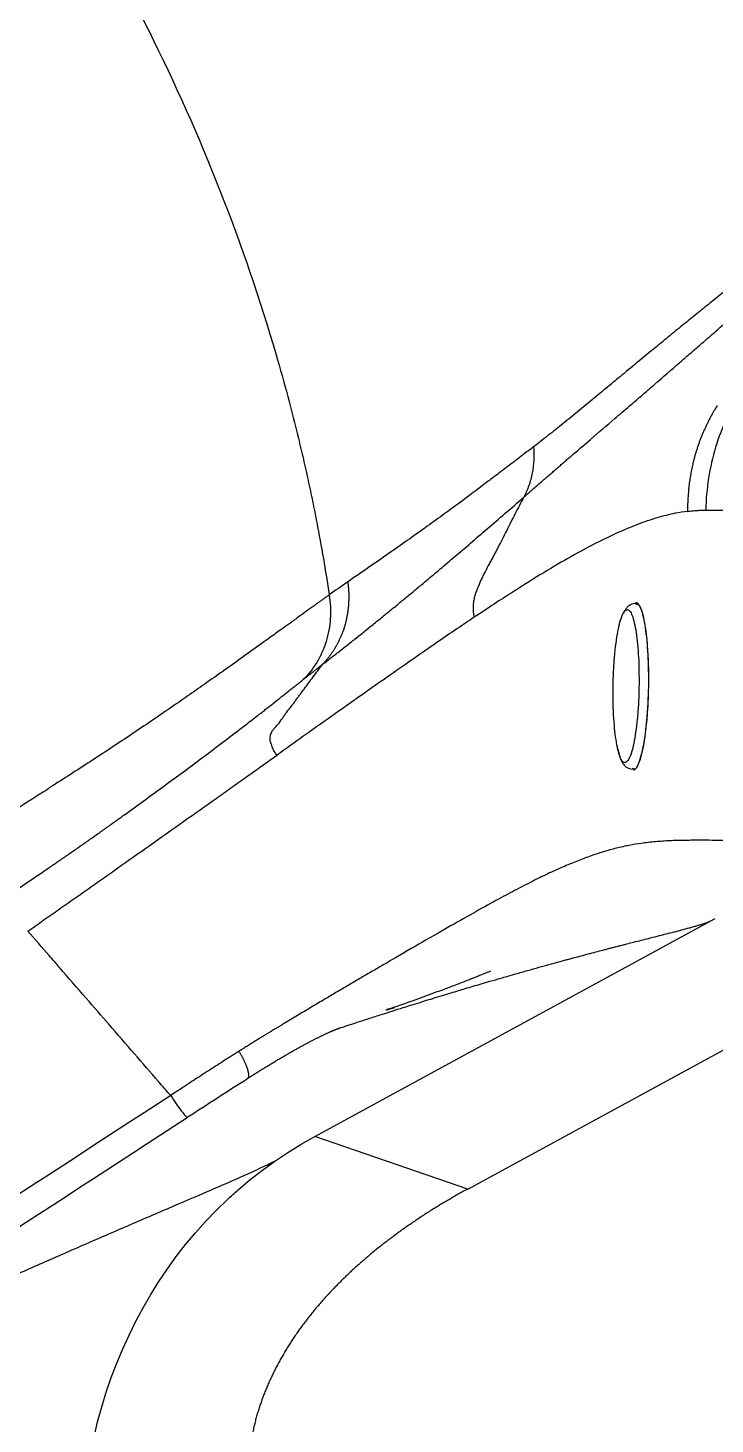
# Model space of a CAD drawing. Extents: x 398 to 508, y 623 to 782.
# Drawn here: x 493.15 to 499.31, y 699.41 to 711.93 of the extents above; entities that cross this region are included whole.
import ezdxf

# ---------------------------------------------------------------- set-up
doc = ezdxf.new("R2010")
doc.units = 0
doc.header["$MEASUREMENT"] = 0
doc.layers.add('GEOMETRY', color=2, linetype='Continuous', lineweight=25)

msp = doc.modelspace()

# ---------------------------------------------------------------- linework, layer by layer
at = {"layer": 'GEOMETRY'}
for p, q in [((498.573, 705.287), (498.568, 705.289)), ((495.722, 701.987), (499.31, 703.94)), ((497.092, 701.515), (500.538, 703.391)), ((497.092, 701.515), (495.722, 701.987))]:
    msp.add_line(p, q, dxfattribs=at)
at = {"layer": 'GEOMETRY', "flags": 128}
for points in [[(498.683, 705.573), (498.693, 705.658), (498.702, 705.751), (498.709, 705.849), (498.713, 705.95), (498.715, 706.052), (498.715, 706.154), (498.713, 706.253), (498.708, 706.348), (498.7, 706.437), (498.691, 706.518), (498.68, 706.59), (498.667, 706.652), (498.653, 706.702), (498.637, 706.739), (498.621, 706.763), (498.604, 706.773), (498.6, 706.773)], [(498.576, 705.274), (498.59, 705.278), (498.607, 705.296), (498.624, 705.327), (498.641, 705.371), (498.656, 705.428), (498.67, 705.495), (498.683, 705.573)]]:
    msp.add_lwpolyline(points, dxfattribs=at)
at = {"layer": 'GEOMETRY'}
for points, knots in [([(480.309, 722.399), (480.403, 722.384), (480.742, 722.326), (481.141, 722.248), (481.508, 722.165), (481.66, 722.129), (481.782, 722.099), (481.904, 722.069), (482.238, 721.982), (482.782, 721.825), (483.501, 721.581), (484.447, 721.214), (485.605, 720.675), (486.722, 720.036), (487.586, 719.471), (488.219, 719.022), (488.837, 718.548), (489.638, 717.885), (490.593, 716.994), (491.477, 716.028), (492.137, 715.213), (492.609, 714.584), (493.057, 713.937), (493.621, 713.052), (494.256, 711.906), (494.894, 710.475), (495.272, 709.369), (495.481, 708.623), (495.552, 708.341), (495.597, 708.153), (495.619, 708.059), (495.641, 707.965), (495.668, 707.84), (495.702, 707.682), (495.77, 707.34), (495.818, 707.06), (495.851, 706.843)], [0.0193634, 0.0193634, 0.0193634, 0.0193634, 0.03125, 0.0625, 0.0703125, 0.078125, 0.0820312, 0.0859375, 0.09375, 0.125, 0.15625, 0.1875, 0.25, 0.3125, 0.34375, 0.375, 0.40625, 0.4375, 0.5, 0.5625, 0.59375, 0.625, 0.65625, 0.6875, 0.75, 0.8125, 0.875, 0.890625, 0.90625, 0.9101562, 0.9140625, 0.9179688, 0.921875, 0.9296875, 0.9375, 0.9643423, 0.9643423, 0.9643423, 0.9643423]), ([(500.72, 710.581), (500.679, 710.549), (500.605, 710.494), (500.507, 710.419), (500.432, 710.364), (500.372, 710.318), (500.317, 710.277), (500.259, 710.232), (500.2, 710.188), (500.14, 710.142), (500.079, 710.096), (499.958, 710.003), (499.775, 709.862), (499.527, 709.668), (499.322, 709.506), (499.162, 709.377), (499.044, 709.282), (498.918, 709.179), (498.785, 709.069), (498.642, 708.952), (498.5, 708.834), (498.361, 708.719), (498.227, 708.608), (498.113, 708.514), (498.02, 708.438), (497.949, 708.38), (497.88, 708.325), (497.812, 708.271), (497.747, 708.22), (497.704, 708.187), (497.683, 708.171)], [0, 0, 0, 0, 0.0449293, 0.0807359, 0.1073966, 0.1248974, 0.1453916, 0.1660201, 0.1867827, 0.2076791, 0.2287093, 0.2498729, 0.3333028, 0.4166065, 0.4997652, 0.5355636, 0.5737023, 0.6141817, 0.6570021, 0.7021632, 0.7496647, 0.7913582, 0.8330624, 0.874777, 0.897336, 0.9192191, 0.9404267, 0.9609591, 0.9808168, 1, 1, 1, 1]), ([(497.595, 707.719), (497.607, 707.73), (497.632, 707.751), (497.668, 707.783), (497.704, 707.814), (497.74, 707.845), (497.775, 707.876), (497.811, 707.907), (497.845, 707.937), (497.88, 707.967), (497.914, 707.997), (497.949, 708.026), (497.982, 708.056), (498.064, 708.126), (498.209, 708.25), (498.383, 708.4), (498.534, 708.53), (498.637, 708.618), (498.714, 708.684), (498.764, 708.728), (498.813, 708.77), (498.869, 708.819), (498.943, 708.883), (499.019, 708.949), (499.098, 709.018), (499.186, 709.094), (499.281, 709.177), (499.382, 709.265), (499.534, 709.397), (499.719, 709.56), (499.935, 709.749), (500.127, 709.918), (500.271, 710.046), (500.391, 710.153), (500.486, 710.237), (500.586, 710.326), (500.647, 710.381), (500.674, 710.405)], [0, 0, 0, 0, 0.010633, 0.021245, 0.031836, 0.042405, 0.05295, 0.063471, 0.073967, 0.084438, 0.094881, 0.105298, 0.115686, 0.126046, 0.180938, 0.25132, 0.29323, 0.326676, 0.35165, 0.368146, 0.376159, 0.399415, 0.423495, 0.448404, 0.474144, 0.500718, 0.533911, 0.567138, 0.600401, 0.682346, 0.750122, 0.814465, 0.874967, 0.896454, 0.937445, 0.972122, 1, 1, 1, 1]), ([(499.558, 708.663), (499.451, 708.516), (499.369, 708.347), (499.259, 707.986), (499.231, 707.794), (499.226, 707.602)], [0.7201136, 0.7201136, 0.7201136, 0.7201136, 0.8600568, 0.8600568, 1, 1, 1, 1]), ([(499.328, 708.541), (499.323, 708.532), (499.312, 708.513), (499.296, 708.486), (499.28, 708.458), (499.265, 708.431), (499.251, 708.402), (499.237, 708.374), (499.223, 708.345), (499.21, 708.317), (499.197, 708.287), (499.185, 708.258), (499.174, 708.228), (499.163, 708.199), (499.153, 708.169), (499.143, 708.138), (499.134, 708.108), (499.125, 708.077), (499.117, 708.047), (499.108, 708.009), (499.098, 707.964), (499.089, 707.911), (499.08, 707.858), (499.074, 707.805), (499.069, 707.752), (499.065, 707.699), (499.063, 707.646), (499.063, 707.61), (499.063, 707.592)], [0, 0, 0, 0, 0.031824, 0.063644, 0.095457, 0.127265, 0.159067, 0.190865, 0.222663, 0.254463, 0.286273, 0.318095, 0.349923, 0.381748, 0.413568, 0.445385, 0.477198, 0.50901, 0.540822, 0.572633, 0.626046, 0.679462, 0.732881, 0.786303, 0.839729, 0.893155, 0.946579, 1, 1, 1, 1]), ([(497.683, 708.171), (497.652, 708.148), (497.594, 708.103), (497.511, 708.039), (497.438, 707.984), (497.375, 707.936), (497.322, 707.896), (497.219, 707.818), (497.068, 707.704), (496.879, 707.565), (496.708, 707.442), (496.547, 707.328), (496.378, 707.209), (496.201, 707.086), (496.079, 707.003), (496.017, 706.96)], [0, 0, 0, 0, 0.0574632, 0.1085948, 0.1533912, 0.1918496, 0.2239676, 0.2497432, 0.3807047, 0.4995725, 0.5912978, 0.6871959, 0.7872752, 0.8915422, 1, 1, 1, 1]), ([(497.683, 708.171), (497.686, 708.132), (497.687, 708.092), (497.683, 708.013), (497.678, 707.974), (497.663, 707.897), (497.653, 707.859), (497.627, 707.787), (497.612, 707.752), (497.595, 707.719)], [0, 0, 0, 0, 0.25, 0.25, 0.5, 0.5, 0.75, 0.75, 1, 1, 1, 1]), ([(495.792, 706.221), (495.807, 706.232), (495.836, 706.255), (495.879, 706.289), (495.923, 706.322), (495.966, 706.356), (496.009, 706.39), (496.052, 706.424), (496.095, 706.458), (496.138, 706.492), (496.18, 706.526), (496.223, 706.561), (496.265, 706.595), (496.307, 706.629), (496.349, 706.663), (496.391, 706.697), (496.433, 706.731), (496.475, 706.765), (496.516, 706.8), (496.558, 706.834), (496.599, 706.868), (496.64, 706.902), (496.682, 706.937), (496.75, 706.995), (496.85, 707.078), (496.982, 707.191), (497.122, 707.311), (497.272, 707.439), (497.43, 707.576), (497.539, 707.67), (497.595, 707.719)], [0, 0, 0, 0, 0.023314, 0.046537, 0.069675, 0.092733, 0.115715, 0.138627, 0.161476, 0.184268, 0.207009, 0.229705, 0.252361, 0.274985, 0.29758, 0.320153, 0.342707, 0.365249, 0.387782, 0.410313, 0.432841, 0.455369, 0.477897, 0.500427, 0.568948, 0.643059, 0.722973, 0.808923, 0.901169, 1, 1, 1, 1]), ([(497.595, 707.719), (497.569, 707.67), (497.543, 707.621), (497.492, 707.521), (497.467, 707.471), (497.429, 707.396), (497.417, 707.371), (497.391, 707.321), (497.379, 707.297), (497.359, 707.259), (497.353, 707.247), (497.34, 707.222), (497.326, 707.198), (497.313, 707.173), (497.3, 707.149), (497.293, 707.136), (497.273, 707.099), (497.26, 707.075), (497.241, 707.037), (497.235, 707.025), (497.223, 707), (497.216, 706.987), (497.199, 706.949), (497.188, 706.923), (497.175, 706.89), (497.172, 706.884), (497.168, 706.87), (497.165, 706.864), (497.159, 706.844), (497.155, 706.83), (497.148, 706.803), (497.145, 706.789), (497.142, 706.767), (497.142, 706.76), (497.14, 706.746), (497.14, 706.739), (497.14, 706.724), (497.14, 706.717), (497.14, 706.702), (497.141, 706.695), (497.143, 706.68), (497.144, 706.672), (497.147, 706.657), (497.149, 706.649), (497.151, 706.642)], [0.125589, 0.125589, 0.125589, 0.125589, 0.25, 0.25, 0.375, 0.375, 0.4375, 0.4375, 0.5, 0.5, 0.53125, 0.53125, 0.5625, 0.59375, 0.59375, 0.625, 0.625, 0.6875, 0.6875, 0.71875, 0.71875, 0.75, 0.75, 0.8125, 0.8125, 0.828125, 0.828125, 0.84375, 0.84375, 0.875, 0.875, 0.90625, 0.90625, 0.921875, 0.921875, 0.9375, 0.9375, 0.953125, 0.953125, 0.96875, 0.96875, 0.984375, 0.984375, 1, 1, 1, 1]), ([(499.063, 707.592), (499.026, 707.588), (498.937, 707.573), (498.79, 707.536), (498.617, 707.477), (498.435, 707.401), (498.238, 707.306), (498.023, 707.19), (497.779, 707.047), (497.5, 706.872), (497.278, 706.727), (497.151, 706.642)], [0.1091178, 0.1091178, 0.1091178, 0.1091178, 0.18, 0.2825, 0.385, 0.4875, 0.59, 0.6925, 0.795, 0.8975, 1, 1, 1, 1]), ([(499.063, 707.592), (499.07, 707.593), (499.084, 707.595), (499.106, 707.597), (499.127, 707.599), (499.147, 707.6), (499.167, 707.601), (499.187, 707.602), (499.207, 707.602), (499.22, 707.602), (499.226, 707.602)], [0, 0, 0, 0, 0.1312937, 0.2607811, 0.3884685, 0.5143593, 0.6384563, 0.7607612, 0.8812756, 1, 1, 1, 1]), ([(499.226, 707.602), (499.24, 707.602), (499.267, 707.602), (499.307, 707.602), (499.344, 707.601), (499.378, 707.601), (499.41, 707.601), (499.44, 707.601), (499.467, 707.601), (499.492, 707.601), (499.536, 707.601), (499.6, 707.601), (499.682, 707.6), (499.76, 707.6), (499.811, 707.6), (499.836, 707.6)], [0, 0, 0, 0, 0.0674784, 0.1311711, 0.1910703, 0.2471645, 0.2994393, 0.3478783, 0.3924636, 0.4331768, 0.469999, 0.6112491, 0.7467226, 0.8763435, 1, 1, 1, 1]), ([(496.017, 706.96), (496.018, 706.954), (496.019, 706.942), (496.021, 706.924), (496.023, 706.906), (496.024, 706.889), (496.025, 706.871), (496.026, 706.853), (496.026, 706.836), (496.026, 706.818), (496.026, 706.801), (496.025, 706.783), (496.024, 706.766), (496.023, 706.749), (496.022, 706.732), (496.02, 706.716), (496.018, 706.699), (496.015, 706.682), (496.013, 706.666), (496.01, 706.65), (496.007, 706.634), (496.003, 706.618), (496, 706.603), (495.996, 706.587), (495.992, 706.572), (495.987, 706.557), (495.983, 706.542), (495.978, 706.528), (495.973, 706.513), (495.967, 706.499), (495.962, 706.485), (495.956, 706.471), (495.95, 706.458), (495.944, 706.445), (495.938, 706.432), (495.932, 706.419), (495.925, 706.406), (495.919, 706.394), (495.912, 706.382), (495.905, 706.37), (495.898, 706.358), (495.891, 706.347), (495.884, 706.336), (495.876, 706.325), (495.869, 706.314), (495.861, 706.304), (495.854, 706.294), (495.846, 706.284), (495.838, 706.274), (495.83, 706.265), (495.822, 706.255), (495.814, 706.246), (495.806, 706.237), (495.798, 706.229), (495.793, 706.223), (495.79, 706.22)], [0, 0, 0, 0, 0.021454, 0.042871, 0.064248, 0.085579, 0.106861, 0.128088, 0.149256, 0.170361, 0.191398, 0.212363, 0.233251, 0.254059, 0.274783, 0.295419, 0.315961, 0.336408, 0.356755, 0.376999, 0.397135, 0.417161, 0.437073, 0.456869, 0.476544, 0.496096, 0.515523, 0.53482, 0.553987, 0.573019, 0.591915, 0.610672, 0.629289, 0.647762, 0.66609, 0.684271, 0.702303, 0.720185, 0.737915, 0.755492, 0.772913, 0.790178, 0.807286, 0.824235, 0.841025, 0.857655, 0.874123, 0.89043, 0.906574, 0.922555, 0.938372, 0.954026, 0.969515, 0.98484, 1, 1, 1, 1]), ([(495.851, 706.843), (495.844, 706.837), (495.829, 706.827), (495.807, 706.811), (495.784, 706.795), (495.761, 706.779), (495.738, 706.762), (495.699, 706.735), (495.644, 706.695), (495.589, 706.654), (495.55, 706.625), (495.526, 706.608), (495.496, 706.586), (495.46, 706.56), (495.417, 706.53), (495.368, 706.494), (495.312, 706.454), (495.218, 706.386), (495.088, 706.293), (494.922, 706.175), (494.76, 706.061), (494.603, 705.95), (494.444, 705.84), (494.279, 705.727), (494.106, 705.61), (493.931, 705.493), (493.754, 705.377), (493.577, 705.262), (493.448, 705.18), (493.373, 705.132), (493.352, 705.119), (493.339, 705.11), (493.331, 705.105), (493.327, 705.101), (493.324, 705.099), (493.321, 705.096), (493.318, 705.094), (493.315, 705.092), (493.312, 705.09), (493.309, 705.088), (493.306, 705.086), (493.304, 705.084), (493.299, 705.082), (493.293, 705.078), (493.286, 705.075), (493.281, 705.072), (493.278, 705.07), (493.276, 705.069), (493.273, 705.067), (493.27, 705.065), (493.265, 705.062), (493.246, 705.049), (493.213, 705.028), (493.165, 704.997), (493.086, 704.947), (492.973, 704.875), (492.866, 704.806), (492.794, 704.759), (492.758, 704.736), (492.718, 704.71), (492.674, 704.682), (492.626, 704.65), (492.573, 704.616), (492.516, 704.579), (492.455, 704.539), (492.389, 704.496), (492.319, 704.451), (492.271, 704.419), (492.246, 704.403)], [0, 0, 0, 0, 0.010306, 0.020612, 0.030917, 0.041222, 0.051526, 0.061829, 0.092506, 0.123181, 0.130717, 0.140497, 0.152523, 0.166793, 0.183303, 0.202055, 0.223048, 0.246277, 0.304535, 0.358718, 0.408817, 0.454824, 0.49674, 0.542295, 0.586681, 0.62988, 0.671878, 0.71267, 0.752251, 0.758294, 0.762816, 0.765821, 0.76731, 0.768035, 0.768747, 0.769445, 0.770131, 0.770804, 0.771465, 0.772115, 0.772754, 0.773382, 0.773999, 0.775837, 0.777288, 0.778354, 0.779032, 0.779324, 0.779808, 0.780596, 0.781689, 0.783086, 0.793039, 0.803478, 0.8144, 0.844512, 0.876701, 0.88336, 0.890937, 0.899429, 0.908833, 0.919147, 0.930369, 0.942496, 0.955525, 0.969454, 0.98428, 1, 1, 1, 1]), ([(495.851, 706.843), (495.862, 706.773), (495.865, 706.702), (495.856, 706.561), (495.843, 706.491), (495.802, 706.357), (495.773, 706.294), (495.704, 706.179), (495.662, 706.128), (495.617, 706.083)], [0, 0, 0, 0, 0.25, 0.25, 0.5, 0.5, 0.75, 0.75, 1, 1, 1, 1]), ([(498.6, 706.767), (498.584, 706.764), (498.554, 706.76), (498.524, 706.735), (498.506, 706.711), (498.494, 706.694), (498.489, 706.681), (498.488, 706.679)], [0, 0, 0, 0, 0.2898231, 0.5083125, 0.7210654, 0.9598538, 1, 1, 1, 1]), ([(498.599, 706.759), (498.609, 706.76), (498.635, 706.761), (498.672, 706.635), (498.703, 706.415), (498.715, 706.131), (498.708, 705.832), (498.681, 705.56), (498.641, 705.366), (498.601, 705.27), (498.579, 705.283), (498.573, 705.287)], [0, 0, 0, 0, 0.073996, 0.199752, 0.325507, 0.451263, 0.577018, 0.702773, 0.828529, 0.954284, 1, 1, 1, 1]), ([(497.151, 706.642), (497.052, 706.576), (496.944, 706.503), (496.706, 706.339), (496.575, 706.248), (496.353, 706.093), (496.275, 706.038), (496.112, 705.924), (496.028, 705.864), (495.853, 705.74), (495.762, 705.676), (495.598, 705.56), (495.526, 705.508), (495.429, 705.439), (495.404, 705.422), (495.38, 705.404)], [0, 0, 0, 0, 0.25, 0.25, 0.5, 0.5, 0.625, 0.625, 0.75, 0.75, 0.875, 0.875, 0.96875, 0.96875, 1, 1, 1, 1]), ([(498.425, 706.437), (498.421, 706.399), (498.411, 706.324), (498.401, 706.197), (498.396, 706.064), (498.395, 705.928), (498.398, 705.795), (498.406, 705.673), (498.418, 705.565), (498.433, 705.474), (498.452, 705.402), (498.473, 705.354), (498.494, 705.335), (498.517, 705.342), (498.54, 705.373), (498.562, 705.429), (498.581, 705.509), (498.598, 705.61), (498.612, 705.725), (498.623, 705.851), (498.628, 705.985), (498.628, 706.121), (498.626, 706.253), (498.618, 706.376), (498.606, 706.484), (498.59, 706.575), (498.572, 706.648), (498.552, 706.695), (498.529, 706.714), (498.506, 706.707), (498.483, 706.677), (498.462, 706.62), (498.442, 706.541), (498.431, 706.472), (498.425, 706.437)], [0, 0, 0, 0, 0.031876, 0.062463, 0.093119, 0.125146, 0.156858, 0.187421, 0.218073, 0.250056, 0.282024, 0.312672, 0.343245, 0.374979, 0.406906, 0.4375, 0.468061, 0.499935, 0.531755, 0.562351, 0.593012, 0.625034, 0.65678, 0.687361, 0.718015, 0.749983, 0.781893, 0.812517, 0.843102, 0.874889, 0.906885, 0.937543, 0.968153, 1, 1, 1, 1]), ([(495.38, 705.404), (495.369, 705.421), (495.36, 705.437), (495.345, 705.465), (495.339, 705.479), (495.331, 705.503), (495.327, 705.514), (495.323, 705.535), (495.322, 705.545), (495.322, 705.562), (495.322, 705.57), (495.325, 705.585), (495.326, 705.591), (495.333, 705.61), (495.338, 705.62), (495.352, 705.639), (495.359, 705.647), (495.371, 705.659), (495.375, 705.663), (495.383, 705.672), (495.387, 705.676), (495.405, 705.697), (495.418, 705.717), (495.437, 705.745), (495.443, 705.755), (495.457, 705.774), (495.463, 705.783), (495.484, 705.81), (495.499, 705.828), (495.52, 705.855), (495.526, 705.864), (495.54, 705.882), (495.554, 705.901), (495.567, 705.92), (495.581, 705.938), (495.587, 705.947), (495.608, 705.975), (495.622, 705.993), (495.649, 706.03), (495.663, 706.048), (495.704, 706.103), (495.731, 706.14), (495.77, 706.191), (495.781, 706.206), (495.792, 706.221)], [0.1990464, 0.1990464, 0.1990464, 0.1990464, 0.2146714, 0.2146714, 0.2302964, 0.2302964, 0.2459214, 0.2459214, 0.2615464, 0.2615464, 0.2771714, 0.2771714, 0.2927964, 0.2927964, 0.3240464, 0.3240464, 0.3552964, 0.3552964, 0.3709214, 0.3709214, 0.3865464, 0.3865464, 0.4490464, 0.4490464, 0.4802964, 0.4802964, 0.5115464, 0.5115464, 0.5740464, 0.5740464, 0.6052964, 0.6052964, 0.6365464, 0.6677964, 0.6677964, 0.6990464, 0.6990464, 0.7615464, 0.7615464, 0.8240464, 0.8240464, 0.9490464, 0.9490464, 1, 1, 1, 1]), ([(495.617, 706.083), (495.62, 706.085), (495.627, 706.091), (495.637, 706.099), (495.646, 706.106), (495.654, 706.112), (495.66, 706.117), (495.665, 706.121), (495.672, 706.126), (495.68, 706.133), (495.69, 706.14), (495.71, 706.156), (495.736, 706.177), (495.766, 706.201), (495.783, 706.215), (495.79, 706.22)], [0, 0, 0, 0, 0.060256, 0.120296, 0.180116, 0.239709, 0.262245, 0.29259, 0.330744, 0.376697, 0.430439, 0.491954, 0.711114, 0.880328, 1, 1, 1, 1]), ([(492.597, 703.891), (492.609, 703.899), (492.634, 703.916), (492.671, 703.941), (492.707, 703.966), (492.742, 703.99), (492.777, 704.014), (492.812, 704.037), (492.846, 704.06), (492.879, 704.083), (492.912, 704.105), (492.944, 704.127), (492.975, 704.148), (493.006, 704.169), (493.036, 704.19), (493.073, 704.215), (493.12, 704.248), (493.176, 704.286), (493.235, 704.326), (493.286, 704.36), (493.33, 704.391), (493.37, 704.418), (493.402, 704.44), (493.426, 704.457), (493.44, 704.466), (493.456, 704.477), (493.474, 704.49), (493.497, 704.505), (493.526, 704.525), (493.56, 704.549), (493.6, 704.577), (493.633, 704.6), (493.662, 704.62), (493.69, 704.64), (493.729, 704.667), (493.785, 704.707), (493.856, 704.757), (493.936, 704.815), (494.049, 704.895), (494.191, 704.998), (494.42, 705.165), (494.718, 705.386), (494.952, 705.563), (495.116, 705.689), (495.181, 705.739), (495.242, 705.786), (495.272, 705.809), (495.293, 705.826), (495.308, 705.838), (495.323, 705.849), (495.337, 705.861), (495.371, 705.888), (495.421, 705.928), (495.469, 705.966), (495.5, 705.99), (495.512, 706), (495.52, 706.006), (495.525, 706.01), (495.529, 706.013), (495.533, 706.016), (495.537, 706.019), (495.542, 706.023), (495.552, 706.031), (495.566, 706.042), (495.584, 706.056), (495.6, 706.07), (495.611, 706.078), (495.617, 706.083)], [0, 0, 0, 0, 0.009503, 0.018857, 0.028062, 0.03712, 0.046032, 0.054799, 0.063421, 0.0719, 0.080237, 0.088432, 0.096486, 0.104401, 0.112176, 0.119813, 0.132693, 0.148714, 0.163516, 0.17798, 0.188256, 0.198539, 0.208829, 0.21341, 0.218018, 0.220158, 0.22595, 0.232621, 0.238035, 0.248946, 0.259869, 0.270806, 0.27557, 0.283277, 0.293927, 0.307493, 0.33051, 0.353477, 0.376417, 0.428797, 0.481517, 0.593058, 0.735253, 0.753407, 0.800501, 0.819416, 0.83367, 0.840473, 0.847234, 0.853954, 0.860632, 0.867269, 0.900588, 0.93281, 0.940884, 0.948854, 0.951521, 0.954179, 0.956829, 0.958076, 0.959929, 0.962389, 0.965456, 0.974043, 0.982664, 0.991317, 1, 1, 1, 1]), ([(493.15, 703.828), (493.173, 703.844), (493.219, 703.876), (493.288, 703.925), (493.358, 703.974), (493.428, 704.023), (493.499, 704.073), (493.57, 704.123), (493.642, 704.173), (493.782, 704.272), (493.994, 704.421), (494.272, 704.618), (494.555, 704.818), (494.786, 704.982), (494.973, 705.115), (495.08, 705.191), (495.16, 705.248), (495.212, 705.285), (495.266, 705.323), (495.322, 705.363), (495.36, 705.39), (495.38, 705.404)], [0, 0, 0, 0, 0.03054, 0.061315, 0.092319, 0.123544, 0.15498, 0.18662, 0.218456, 0.250478, 0.37266, 0.500886, 0.621686, 0.750879, 0.811135, 0.875242, 0.897748, 0.921495, 0.946465, 0.972638, 1, 1, 1, 1]), ([(498.438, 705.461), (498.443, 705.438), (498.451, 705.402), (498.465, 705.364), (498.481, 705.331), (498.515, 705.291), (498.55, 705.284), (498.569, 705.28)], [0, 0, 0, 0, 0.245203, 0.391625, 0.548225, 0.749524, 1, 1, 1, 1]), ([(499.226, 704.642), (499.204, 704.642), (499.159, 704.642), (499.094, 704.642), (499.029, 704.641), (498.965, 704.64), (498.902, 704.638), (498.839, 704.634), (498.775, 704.629), (498.712, 704.623), (498.634, 704.613), (498.54, 704.598), (498.427, 704.573), (498.31, 704.54), (498.191, 704.501), (498.07, 704.455), (497.946, 704.404), (497.814, 704.344), (497.672, 704.274), (497.518, 704.195), (497.345, 704.102), (497.147, 703.992), (496.918, 703.862), (496.662, 703.715), (496.455, 703.595), (496.322, 703.517), (496.274, 703.489), (496.225, 703.461), (496.175, 703.432), (496.125, 703.402), (496.074, 703.372), (496.022, 703.341), (495.969, 703.31), (495.916, 703.279), (495.862, 703.247), (495.807, 703.214), (495.751, 703.181), (495.695, 703.148), (495.638, 703.114), (495.58, 703.079), (495.521, 703.044), (495.482, 703.02), (495.462, 703.008)], [0, 0, 0, 0, 0.034409, 0.068845, 0.103265, 0.137622, 0.171868, 0.205957, 0.239843, 0.27348, 0.306822, 0.36229, 0.416577, 0.469473, 0.520785, 0.564926, 0.607572, 0.648635, 0.68805, 0.725789, 0.761884, 0.8006, 0.837529, 0.873013, 0.907528, 0.912897, 0.918259, 0.923619, 0.928978, 0.934339, 0.939705, 0.945079, 0.950465, 0.955864, 0.961281, 0.96672, 0.972183, 0.977675, 0.983199, 0.988759, 0.994358, 1, 1, 1, 1]), ([(499.836, 704.64), (499.811, 704.64), (499.759, 704.64), (499.681, 704.64), (499.599, 704.64), (499.516, 704.641), (499.43, 704.641), (499.334, 704.641), (499.263, 704.642), (499.226, 704.642)], [0, 0, 0, 0, 0.1253246, 0.2554626, 0.3903542, 0.530001, 0.662019, 0.8187576, 1, 1, 1, 1]), ([(495.942, 702.958), (495.96, 702.963), (496, 702.977), (496.066, 702.998), (496.147, 703.025), (496.242, 703.056), (496.341, 703.087), (496.441, 703.119), (496.535, 703.149), (496.623, 703.176), (496.704, 703.201), (496.784, 703.226), (496.863, 703.25), (496.94, 703.274), (497.008, 703.294), (497.074, 703.314), (497.141, 703.334), (497.215, 703.356), (497.299, 703.38), (497.393, 703.407), (497.497, 703.437), (497.602, 703.467), (497.704, 703.496), (497.799, 703.522), (497.873, 703.543), (497.93, 703.558), (497.971, 703.569), (498.009, 703.58), (498.057, 703.592), (498.117, 703.609), (498.188, 703.627), (498.256, 703.645), (498.311, 703.66), (498.355, 703.671), (498.388, 703.68), (498.417, 703.687), (498.443, 703.694), (498.465, 703.7), (498.49, 703.706), (498.529, 703.716), (498.583, 703.73), (498.648, 703.746), (498.718, 703.764), (498.792, 703.783), (498.869, 703.803), (498.943, 703.821), (499.004, 703.837), (499.054, 703.851), (499.093, 703.861), (499.128, 703.871), (499.161, 703.881), (499.195, 703.891), (499.223, 703.9), (499.244, 703.908), (499.256, 703.912), (499.262, 703.915), (499.264, 703.916)], [0, 0, 0, 0, 0.011855, 0.027061, 0.045622, 0.067544, 0.092829, 0.115056, 0.138419, 0.159196, 0.178628, 0.196714, 0.217828, 0.23675, 0.253478, 0.268613, 0.285864, 0.3046, 0.324824, 0.350296, 0.377792, 0.406886, 0.43461, 0.460552, 0.484711, 0.496748, 0.508287, 0.51933, 0.529996, 0.548991, 0.571864, 0.592466, 0.610797, 0.622187, 0.632483, 0.641683, 0.649789, 0.6568, 0.663253, 0.673783, 0.694438, 0.716842, 0.739355, 0.768028, 0.796854, 0.826993, 0.856261, 0.875286, 0.893921, 0.912161, 0.928822, 0.948021, 0.971504, 0.983838, 0.99411, 1, 1, 1, 1]), ([(494.43, 702.354), (494.393, 702.395), (494.285, 702.52), (494.101, 702.732), (493.885, 702.981), (493.662, 703.238), (493.482, 703.445), (493.308, 703.646), (493.213, 703.755), (493.15, 703.828)], [0, 0, 0, 0, 0.084573, 0.253587, 0.431033, 0.591259, 0.777494, 0.851251, 1, 1, 1, 1]), ([(497.294, 703.469), (497.295, 703.469), (497.299, 703.471), (497.281, 703.462), (497.252, 703.451), (497.23, 703.442), (497.208, 703.433), (497.192, 703.426), (497.175, 703.419), (497.157, 703.412), (497.139, 703.405), (497.114, 703.395), (497.06, 703.374), (496.974, 703.34), (496.877, 703.304), (496.783, 703.27), (496.688, 703.235), (496.6, 703.203), (496.519, 703.174), (496.451, 703.151), (496.401, 703.134), (496.373, 703.124), (496.36, 703.12), (496.36, 703.12), (496.361, 703.12), (496.362, 703.121), (496.364, 703.121), (496.366, 703.122), (496.369, 703.123), (496.375, 703.125), (496.385, 703.128), (496.408, 703.135), (496.426, 703.14), (496.439, 703.144)], [0, 0, 0, 0, 0.009829, 0.059734, 0.087888, 0.117544, 0.129825, 0.139982, 0.148546, 0.15639, 0.164622, 0.174218, 0.198373, 0.2834, 0.377209, 0.477149, 0.580253, 0.686488, 0.774001, 0.850718, 0.916181, 0.940365, 0.95568, 0.958432, 0.960617, 0.961583, 0.962522, 0.963489, 0.964531, 0.966986, 0.97193, 0.978652, 1, 1, 1, 1]), ([(495.462, 703.008), (495.452, 703.003), (495.433, 702.991), (495.404, 702.973), (495.374, 702.956), (495.345, 702.938), (495.315, 702.92), (495.285, 702.901), (495.255, 702.883), (495.225, 702.865), (495.195, 702.846), (495.165, 702.827), (495.134, 702.808), (495.103, 702.789), (495.073, 702.769), (495.052, 702.756), (495.042, 702.75)], [0, 0, 0, 0, 0.069383, 0.139065, 0.209052, 0.279348, 0.349956, 0.42088, 0.492123, 0.563689, 0.635579, 0.707798, 0.780348, 0.85323, 0.926447, 1, 1, 1, 1]), ([(495.121, 702.508), (495.126, 702.512), (495.137, 702.519), (495.154, 702.529), (495.17, 702.54), (495.187, 702.55), (495.203, 702.56), (495.219, 702.57), (495.235, 702.58), (495.251, 702.59), (495.267, 702.6), (495.283, 702.61), (495.299, 702.619), (495.315, 702.629), (495.33, 702.638), (495.346, 702.647), (495.361, 702.657), (495.376, 702.666), (495.391, 702.675), (495.406, 702.684), (495.421, 702.692), (495.436, 702.701), (495.451, 702.71), (495.465, 702.718), (495.48, 702.726), (495.494, 702.735), (495.508, 702.743), (495.522, 702.751), (495.536, 702.759), (495.55, 702.766), (495.563, 702.774), (495.577, 702.781), (495.59, 702.789), (495.603, 702.796), (495.616, 702.803), (495.629, 702.81), (495.642, 702.817), (495.654, 702.824), (495.667, 702.83), (495.679, 702.837), (495.691, 702.843), (495.703, 702.849), (495.715, 702.855), (495.726, 702.861), (495.737, 702.867), (495.749, 702.872), (495.76, 702.878), (495.77, 702.883), (495.781, 702.888), (495.791, 702.893), (495.801, 702.898), (495.811, 702.903), (495.821, 702.908), (495.831, 702.912), (495.84, 702.916), (495.849, 702.921), (495.858, 702.925), (495.867, 702.928), (495.876, 702.932), (495.884, 702.935), (495.892, 702.939), (495.9, 702.942), (495.908, 702.945), (495.915, 702.948), (495.922, 702.951), (495.929, 702.953), (495.936, 702.955), (495.94, 702.957), (495.942, 702.958)], [0, 0, 0, 0, 0.015438, 0.030819, 0.046147, 0.061426, 0.076658, 0.091846, 0.106995, 0.122106, 0.137184, 0.15223, 0.167248, 0.182241, 0.19721, 0.212159, 0.22709, 0.242005, 0.256908, 0.271799, 0.286682, 0.301557, 0.316428, 0.331296, 0.346163, 0.361031, 0.375901, 0.390776, 0.405655, 0.420542, 0.435438, 0.450343, 0.465259, 0.480187, 0.495129, 0.510085, 0.525057, 0.540044, 0.555049, 0.570071, 0.585111, 0.600169, 0.615247, 0.630345, 0.645464, 0.660603, 0.675765, 0.690948, 0.706154, 0.721383, 0.736636, 0.751912, 0.767214, 0.78254, 0.797891, 0.813269, 0.828673, 0.844104, 0.859562, 0.875048, 0.890562, 0.906106, 0.921678, 0.93728, 0.952913, 0.968577, 0.984272, 1, 1, 1, 1]), ([(495.042, 702.75), (495.031, 702.743), (495.009, 702.73), (494.977, 702.709), (494.934, 702.682), (494.88, 702.647), (494.816, 702.606), (494.751, 702.564), (494.687, 702.523), (494.623, 702.481), (494.559, 702.439), (494.494, 702.396), (494.451, 702.368), (494.43, 702.354)], [0, 0, 0, 0, 0.052253, 0.104964, 0.158138, 0.261296, 0.367958, 0.471198, 0.578083, 0.68149, 0.78871, 0.892354, 1, 1, 1, 1]), ([(495.042, 702.75), (495.043, 702.747), (495.047, 702.742), (495.051, 702.733), (495.056, 702.725), (495.061, 702.716), (495.066, 702.707), (495.071, 702.698), (495.076, 702.689), (495.08, 702.68), (495.086, 702.668), (495.094, 702.652), (495.102, 702.633), (495.109, 702.614), (495.115, 702.596), (495.12, 702.579), (495.124, 702.564), (495.127, 702.55), (495.128, 702.538), (495.128, 702.528), (495.126, 702.52), (495.124, 702.513), (495.122, 702.51), (495.121, 702.508)], [0, 0, 0, 0, 0.025338, 0.051321, 0.077926, 0.105138, 0.132945, 0.161341, 0.19032, 0.219882, 0.250024, 0.301361, 0.374611, 0.443977, 0.499875, 0.569806, 0.637078, 0.702082, 0.765098, 0.826328, 0.885861, 0.943745, 1, 1, 1, 1]), ([(494.578, 702.158), (494.668, 702.217), (494.759, 702.276), (494.94, 702.392), (495.03, 702.451), (495.121, 702.508)], [0, 0, 0, 0, 0.5, 0.5, 1, 1, 1, 1]), ([(494.43, 702.354), (494.446, 702.328), (494.463, 702.303), (494.496, 702.256), (494.511, 702.235), (494.539, 702.199), (494.55, 702.184), (494.568, 702.164), (494.575, 702.158), (494.578, 702.157)], [0, 0, 0, 0, 0.25, 0.25, 0.5, 0.5, 0.75, 0.75, 1, 1, 1, 1]), ([(495.367, 701.766), (495.337, 701.751), (495.26, 701.713), (495.119, 701.649), (494.947, 701.572), (494.713, 701.471), (494.407, 701.34), (494.021, 701.174), (493.628, 701.004), (493.235, 700.831), (492.843, 700.657), (492.44, 700.476), (492.025, 700.287), (491.601, 700.089), (491.171, 699.885), (490.869, 699.734), (490.72, 699.658)], [0, 0, 0, 0, 0.029802, 0.077626, 0.125699, 0.173941, 0.262676, 0.351676, 0.440915, 0.520586, 0.6005, 0.680647, 0.760964, 0.841296, 0.92126, 1, 1, 1, 1]), ([(494.939, 701.422), (494.971, 701.451), (495.015, 701.491), (495.059, 701.527), (495.071, 701.537)], [0, 0, 0, 0, 0.71934, 1, 1, 1, 1]), ([(497.092, 701.515), (497.078, 701.507), (497.05, 701.492), (497.007, 701.468), (496.965, 701.444), (496.923, 701.419), (496.881, 701.394), (496.839, 701.369), (496.797, 701.344), (496.756, 701.318), (496.715, 701.292), (496.675, 701.265), (496.634, 701.238), (496.594, 701.211), (496.554, 701.184), (496.515, 701.156), (496.476, 701.128), (496.437, 701.099), (496.398, 701.07), (496.36, 701.041), (496.322, 701.012), (496.285, 700.982), (496.248, 700.952), (496.212, 700.922), (496.175, 700.891), (496.14, 700.86), (496.104, 700.829), (496.069, 700.797), (496.035, 700.765), (496.001, 700.733), (495.967, 700.7), (495.934, 700.667), (495.902, 700.634), (495.87, 700.601), (495.838, 700.567), (495.807, 700.533), (495.777, 700.498), (495.747, 700.463), (495.717, 700.428), (495.689, 700.393), (495.66, 700.357), (495.633, 700.321), (495.606, 700.285), (495.579, 700.249), (495.553, 700.212), (495.528, 700.175), (495.504, 700.137), (495.48, 700.099), (495.457, 700.061), (495.434, 700.023), (495.412, 699.985), (495.391, 699.946), (495.37, 699.906), (495.351, 699.867), (495.332, 699.827), (495.313, 699.787), (495.296, 699.747), (495.279, 699.706), (495.263, 699.665), (495.247, 699.624), (495.233, 699.583), (495.219, 699.541), (495.206, 699.499), (495.194, 699.456), (495.183, 699.414), (495.173, 699.371), (495.163, 699.328), (495.154, 699.284), (495.147, 699.241), (495.14, 699.197), (495.134, 699.153), (495.128, 699.108), (495.124, 699.063), (495.121, 699.018), (495.118, 698.973), (495.117, 698.927), (495.117, 698.897), (495.117, 698.882)], [0, 0, 0, 0, 0.01411, 0.028221, 0.042329, 0.056434, 0.070533, 0.084624, 0.098706, 0.112778, 0.126836, 0.140881, 0.154909, 0.16892, 0.182912, 0.196884, 0.210834, 0.22476, 0.238662, 0.252538, 0.266386, 0.280207, 0.293998, 0.307758, 0.321487, 0.335184, 0.348848, 0.362477, 0.376072, 0.389631, 0.403154, 0.416642, 0.430092, 0.443505, 0.456881, 0.47022, 0.483521, 0.496785, 0.510011, 0.523201, 0.536355, 0.549472, 0.562555, 0.575603, 0.588617, 0.601598, 0.614548, 0.627468, 0.640359, 0.653223, 0.666061, 0.678876, 0.691668, 0.704441, 0.717197, 0.729938, 0.742666, 0.755385, 0.768097, 0.780805, 0.793513, 0.806224, 0.818941, 0.831669, 0.84441, 0.85717, 0.869951, 0.88276, 0.895599, 0.908473, 0.921388, 0.934347, 0.947357, 0.960422, 0.973547, 0.986738, 1, 1, 1, 1])]:
    msp.add_open_spline(points, degree=3, knots=knots, dxfattribs=at)
for points in [[(496.017, 706.96), (495.962, 706.921), (495.907, 706.882), (495.851, 706.843)], [(495.79, 706.22), (495.791, 706.221), (495.792, 706.221), (495.792, 706.221)], [(494.43, 702.354), (493.153, 701.521), (491.869, 700.693), (490.583, 699.867)], [(490.72, 699.658), (492.01, 700.488), (493.297, 701.321), (494.578, 702.157)], [(493.635, 698.31), (493.635, 699.834), (494.398, 701.267), (495.722, 701.987)]]:
    msp.add_open_spline(points, degree=3, dxfattribs=at)

doc.saveas('drawing.dxf')
